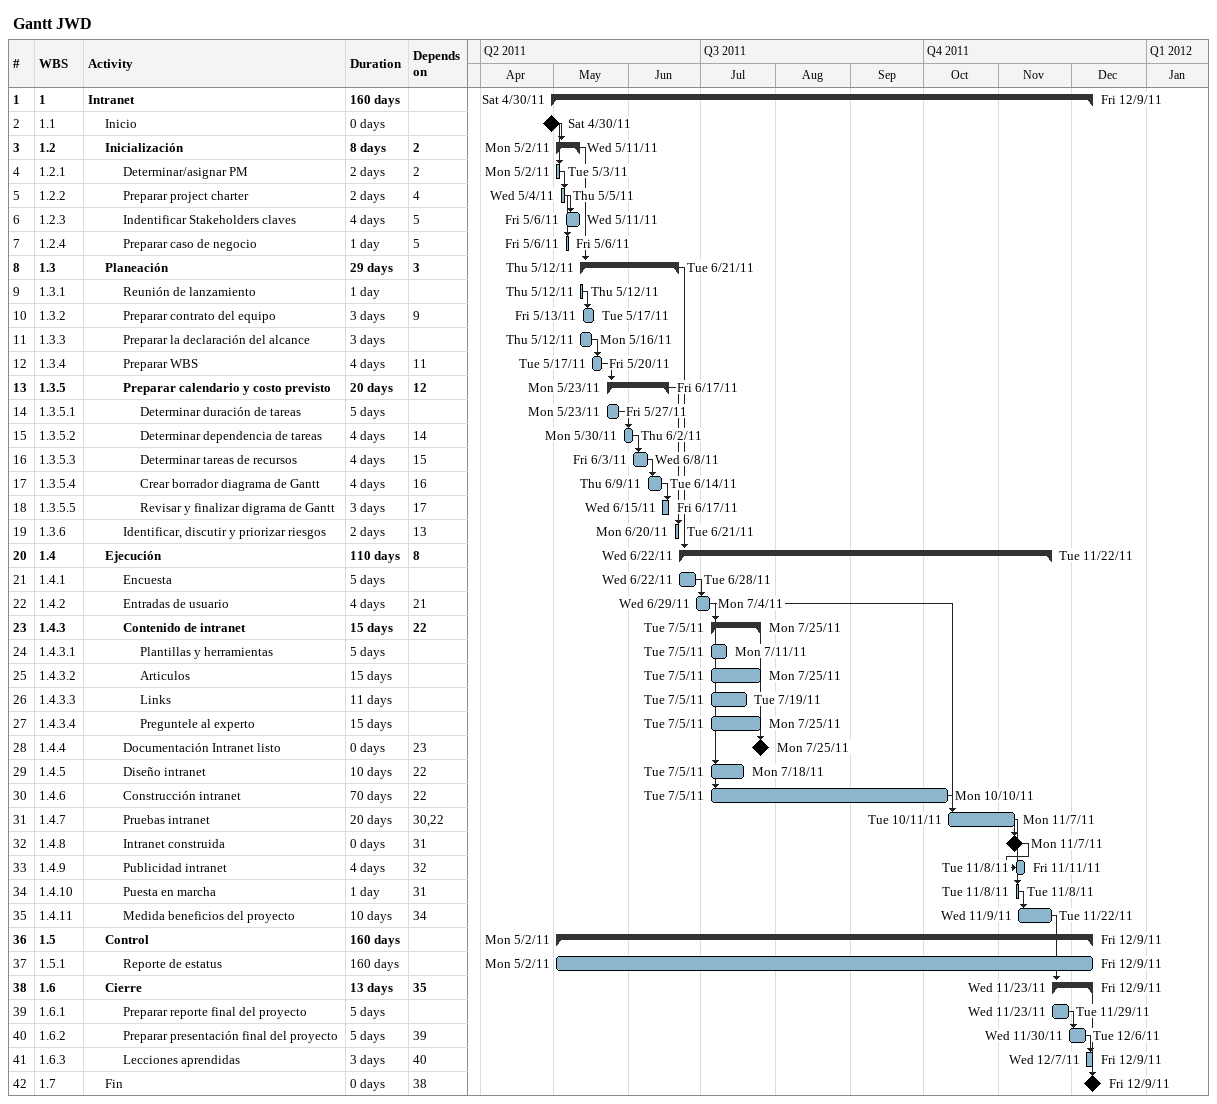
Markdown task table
Gantt JWD

| ID | WBS | Task | Duration | Start | Finish | Predecessors |
|---|---|---|---|---|---|---|
| 1 | 1 | **Intranet** | 160d | 2011-04-30 | 2011-12-09 |  |
| 2 | 1.1 | Inicio | 0d | 2011-04-30 | 2011-04-30 |  |
| 3 | 1.2 | **Inicialización** | 8d | 2011-05-02 | 2011-05-11 | 2 |
| 4 | 1.2.1 | Determinar/asignar PM | 2d | 2011-05-02 | 2011-05-03 | 2 |
| 5 | 1.2.2 | Preparar project charter | 2d | 2011-05-04 | 2011-05-05 | 4 |
| 6 | 1.2.3 | Indentificar Stakeholders claves | 4d | 2011-05-06 | 2011-05-11 | 5 |
| 7 | 1.2.4 | Preparar caso de negocio | 1d | 2011-05-06 | 2011-05-06 | 5 |
| 8 | 1.3 | **Planeación** | 29d | 2011-05-12 | 2011-06-21 | 3 |
| 9 | 1.3.1 | Reunión de lanzamiento | 1d | 2011-05-12 | 2011-05-12 |  |
| 10 | 1.3.2 | Preparar contrato del equipo | 3d | 2011-05-13 | 2011-05-17 | 9 |
| 11 | 1.3.3 | Preparar la declaración del alcance | 3d | 2011-05-12 | 2011-05-16 |  |
| 12 | 1.3.4 | Preparar WBS | 4d | 2011-05-17 | 2011-05-20 | 11 |
| 13 | 1.3.5 | **Preparar calendario y costo previsto** | 20d | 2011-05-23 | 2011-06-17 | 12 |
| 14 | 1.3.5.1 | Determinar duración de tareas | 5d | 2011-05-23 | 2011-05-27 |  |
| 15 | 1.3.5.2 | Determinar dependencia de tareas | 4d | 2011-05-30 | 2011-06-02 | 14 |
| 16 | 1.3.5.3 | Determinar tareas de recursos | 4d | 2011-06-03 | 2011-06-08 | 15 |
| 17 | 1.3.5.4 | Crear borrador diagrama de Gantt | 4d | 2011-06-09 | 2011-06-14 | 16 |
| 18 | 1.3.5.5 | Revisar y finalizar digrama de Gantt | 3d | 2011-06-15 | 2011-06-17 | 17 |
| 19 | 1.3.6 | Identificar, discutir y priorizar riesgos | 2d | 2011-06-20 | 2011-06-21 | 13 |
| 20 | 1.4 | **Ejecución** | 110d | 2011-06-22 | 2011-11-22 | 8 |
| 21 | 1.4.1 | Encuesta | 5d | 2011-06-22 | 2011-06-28 |  |
| 22 | 1.4.2 | Entradas de usuario | 4d | 2011-06-29 | 2011-07-04 | 21 |
| 23 | 1.4.3 | **Contenido de intranet** | 15d | 2011-07-05 | 2011-07-25 | 22 |
| 24 | 1.4.3.1 | Plantillas y herramientas | 5d | 2011-07-05 | 2011-07-11 |  |
| 25 | 1.4.3.2 | Articulos | 15d | 2011-07-05 | 2011-07-25 |  |
| 26 | 1.4.3.3 | Links | 11d | 2011-07-05 | 2011-07-19 |  |
| 27 | 1.4.3.4 | Preguntele al experto | 15d | 2011-07-05 | 2011-07-25 |  |
| 28 | 1.4.4 | Documentación Intranet listo | 0d | 2011-07-25 | 2011-07-25 | 23 |
| 29 | 1.4.5 | Diseño intranet | 10d | 2011-07-05 | 2011-07-18 | 22 |
| 30 | 1.4.6 | Construcción intranet | 70d | 2011-07-05 | 2011-10-10 | 22 |
| 31 | 1.4.7 | Pruebas intranet | 20d | 2011-10-11 | 2011-11-07 | 30, 22 |
| 32 | 1.4.8 | Intranet construida | 0d | 2011-11-07 | 2011-11-07 | 31 |
| 33 | 1.4.9 | Publicidad intranet | 4d | 2011-11-08 | 2011-11-11 | 32 |
| 34 | 1.4.10 | Puesta en marcha | 1d | 2011-11-08 | 2011-11-08 | 31 |
| 35 | 1.4.11 | Medida beneficios del proyecto | 10d | 2011-11-09 | 2011-11-22 | 34 |
| 36 | 1.5 | **Control** | 160d | 2011-05-02 | 2011-12-09 |  |
| 37 | 1.5.1 | Reporte de estatus | 160d | 2011-05-02 | 2011-12-09 |  |
| 38 | 1.6 | **Cierre** | 13d | 2011-11-23 | 2011-12-09 | 35 |
| 39 | 1.6.1 | Preparar reporte final del proyecto | 5d | 2011-11-23 | 2011-11-29 |  |
| 40 | 1.6.2 | Preparar presentación final del proyecto | 5d | 2011-11-30 | 2011-12-06 | 39 |
| 41 | 1.6.3 | Lecciones aprendidas | 3d | 2011-12-07 | 2011-12-09 | 40 |
| 42 | 1.7 | Fin | 0d | 2011-12-09 | 2011-12-09 | 38 |
